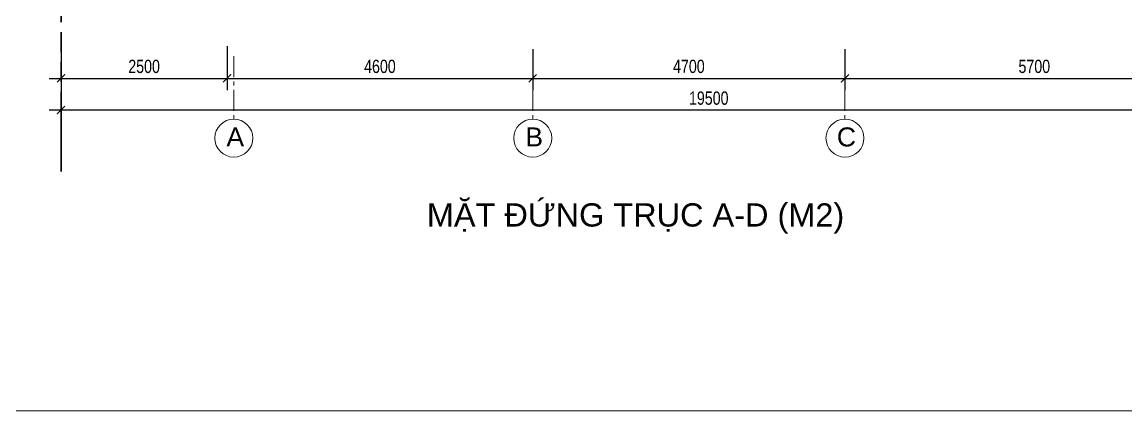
# Model space of a CAD drawing. Header units: millimetres. Extents: x -78046 to 260989, y -99288 to 158505.
# Drawn here: x 234476 to 251093, y -73107 to -67250 of the extents above; entities that cross this region are included whole.
import ezdxf
from ezdxf.enums import TextEntityAlignment as Align

# ---------------------------------------------------------------- set-up
doc = ezdxf.new("R2010")
doc.units = ezdxf.units.MM
doc.header["$LTSCALE"] = 100
doc.header["$PDMODE"] = 98
doc.linetypes.add('ACAD_ISO09W100', pattern=[45, 24, -3, 6, -3, 6, -3])
doc.linetypes.add('CENTER', pattern=[50.8, 31.75, -6.35, 6.35, -6.35])
doc.layers.get('Defpoints').update_dxf_attribs({"lineweight": 13})
for name, color, linetype, lineweight in [('-CENTER', 143, 'CENTER', 13), ('-DIM', 9, 'Continuous', 13), ('-KH', 143, 'Continuous', 13), ('-LINE1', 7, 'Continuous', 18), ('-TEXT', 7, 'Continuous', 15), ('ranh gioi lo dat', 240, 'ACAD_ISO09W100', 30)]:
    doc.layers.add(name, color=color, linetype=linetype, lineweight=lineweight)
doc.styles.add('1', font='arial.ttf')
doc.styles.add('AVANH', font='VHAVAN_2.TTF', dxfattribs={"width": 0.8})
doc.styles.get("Standard").update_dxf_attribs({"font": 'arial.ttf'})
doc.dimstyles.new('C_100A3', dxfattribs={"dimscale": 100, "dimtxt": 2.5, "dimasz": 1.2, "dimexe": 1.8, "dimexo": 0, "dimgap": 0.75, "dimtad": 1, "dimdec": 0, "dimzin": 0, "dimdsep": 46, "dimtxsty": 'AVANH', "dimblk": 'ARCHTICK', "dimcen": 0, "dimdle": 1.8, "dimclrd": 256, "dimclre": 256, "dimclrt": 7, "dimadec": 0, "dimazin": 0, "dimtfac": 0.0001, "dimtdec": 0, "dimtix": 1, "dimtmove": 2, "dimatfit": 3, "dimldrblk": 'ARCHTICK', "dimfxl": 1.8, "dimtolj": 1, "dimtzin": 0, "dimarcsym": 0})

# ---------------------------------------------------------------- blocks, each defined once
blk = doc.blocks.new('_ARCHTICK')
at = {"const_width": 0.15}
blk.add_lwpolyline([(-0.5, -0.5), (0.5, 0.5)], dxfattribs=at)
blk = doc.blocks.new('*D205')
at = {"layer": '-DIM', "lineweight": -2, "transparency": 16777216}
for p, q in [((235063, -67611), (235063, -68278)), ((237563, -67611), (237563, -68278)), ((234883, -68098), (237743, -68098))]:
    blk.add_line(p, q, dxfattribs=at)
at = {"layer": 'Defpoints', "color": 0, "transparency": 16777216}
for p in [(235063, -67611), (237563, -67611), (237563, -68098)]:
    blk.add_point(p, dxfattribs=at)
at = {"layer": '-DIM', "lineweight": -2, "transparency": 16777216, "xscale": 120, "yscale": 120, "zscale": 120, "rotation": 180}
blk.add_blockref('_ARCHTICK', (235063, -68098), dxfattribs=at)
at = {"layer": '-DIM', "lineweight": -2, "transparency": 16777216, "xscale": 120, "yscale": 120, "zscale": 120}
blk.add_blockref('_ARCHTICK', (237563, -68098), dxfattribs=at)
at = {"layer": '-DIM', "color": 7, "transparency": 16777216, "insert": (236313, -67919), "char_height": 200, "attachment_point": 5, "style": 'AVANH'}
blk.add_mtext('\\A1;2500', dxfattribs=at)
blk = doc.blocks.new('*D371')
at = {"layer": '-DIM', "lineweight": -2, "transparency": 16777216}
for p, q in [((235063, -67611), (235063, -68756)), ((254563, -67657), (254563, -68756)), ((254743, -68576), (234883, -68576))]:
    blk.add_line(p, q, dxfattribs=at)
at = {"layer": 'Defpoints', "color": 0, "transparency": 16777216}
for p in [(235063, -67611), (254563, -67657), (235063, -68576)]:
    blk.add_point(p, dxfattribs=at)
at = {"layer": '-DIM', "lineweight": -2, "transparency": 16777216, "xscale": 120, "yscale": 120, "zscale": 120, "rotation": 180}
blk.add_blockref('_ARCHTICK', (235063, -68576), dxfattribs=at)
at = {"layer": '-DIM', "lineweight": -2, "transparency": 16777216, "xscale": 120, "yscale": 120, "zscale": 120}
blk.add_blockref('_ARCHTICK', (254563, -68576), dxfattribs=at)
at = {"layer": '-DIM', "color": 7, "transparency": 16777216, "insert": (244813, -68397), "char_height": 200, "attachment_point": 5, "style": 'AVANH'}
blk.add_mtext('\\A1;19500', dxfattribs=at)
blk = doc.blocks.new('*D372')
at = {"layer": '-DIM', "lineweight": -2, "transparency": 16777216}
for p, q in [((237563, -67657), (237563, -68278)), ((242163, -67657), (242163, -68278)), ((237383, -68098), (242343, -68098))]:
    blk.add_line(p, q, dxfattribs=at)
at = {"layer": 'Defpoints', "color": 0, "transparency": 16777216}
for p in [(237563, -67657), (242163, -67657), (242163, -68098)]:
    blk.add_point(p, dxfattribs=at)
at = {"layer": '-DIM', "lineweight": -2, "transparency": 16777216, "xscale": 120, "yscale": 120, "zscale": 120, "rotation": 180}
blk.add_blockref('_ARCHTICK', (237563, -68098), dxfattribs=at)
at = {"layer": '-DIM', "lineweight": -2, "transparency": 16777216, "xscale": 120, "yscale": 120, "zscale": 120}
blk.add_blockref('_ARCHTICK', (242163, -68098), dxfattribs=at)
at = {"layer": '-DIM', "color": 7, "transparency": 16777216, "insert": (239863, -67919), "char_height": 200, "attachment_point": 5, "style": 'AVANH'}
blk.add_mtext('\\A1;4600', dxfattribs=at)
blk = doc.blocks.new('*D373')
at = {"layer": '-DIM', "lineweight": -2, "transparency": 16777216}
for p, q in [((242163, -67657), (242163, -68278)), ((246864, -67657), (246864, -68278)), ((241983, -68098), (247044, -68098))]:
    blk.add_line(p, q, dxfattribs=at)
at = {"layer": 'Defpoints', "color": 0, "transparency": 16777216}
for p in [(242163, -67657), (246864, -67657), (246864, -68098)]:
    blk.add_point(p, dxfattribs=at)
at = {"layer": '-DIM', "lineweight": -2, "transparency": 16777216, "xscale": 120, "yscale": 120, "zscale": 120, "rotation": 180}
blk.add_blockref('_ARCHTICK', (242163, -68098), dxfattribs=at)
at = {"layer": '-DIM', "lineweight": -2, "transparency": 16777216, "xscale": 120, "yscale": 120, "zscale": 120}
blk.add_blockref('_ARCHTICK', (246864, -68098), dxfattribs=at)
at = {"layer": '-DIM', "color": 7, "transparency": 16777216, "insert": (244514, -67919), "char_height": 200, "attachment_point": 5, "style": 'AVANH'}
blk.add_mtext('\\A1;4700', dxfattribs=at)
blk = doc.blocks.new('*D374')
at = {"layer": '-DIM', "lineweight": -2, "transparency": 16777216}
for p, q in [((246864, -67657), (246864, -68278)), ((252564, -67657), (252564, -68278)), ((246684, -68098), (252744, -68098))]:
    blk.add_line(p, q, dxfattribs=at)
at = {"layer": 'Defpoints', "color": 0, "transparency": 16777216}
for p in [(246864, -67657), (252564, -67657), (252564, -68098)]:
    blk.add_point(p, dxfattribs=at)
at = {"layer": '-DIM', "lineweight": -2, "transparency": 16777216, "xscale": 120, "yscale": 120, "zscale": 120, "rotation": 180}
blk.add_blockref('_ARCHTICK', (246864, -68098), dxfattribs=at)
at = {"layer": '-DIM', "lineweight": -2, "transparency": 16777216, "xscale": 120, "yscale": 120, "zscale": 120}
blk.add_blockref('_ARCHTICK', (252564, -68098), dxfattribs=at)
at = {"layer": '-DIM', "color": 7, "transparency": 16777216, "insert": (249714, -67919), "char_height": 200, "attachment_point": 5, "style": 'AVANH'}
blk.add_mtext('\\A1;5700', dxfattribs=at)

msp = doc.modelspace()

# ---------------------------------------------------------------- linework, layer by layer
at = {"layer": '-CENTER', "ltscale": 0.1}
for p, q in [((237663.8, -67763.1), (237663.8, -68712)), ((242163.5, -67763.1), (242163.5, -68712)), ((246863.9, -67763.1), (246863.9, -68712))]:
    msp.add_line(p, q, dxfattribs=at)
at = {"layer": '-KH'}
for centre in [(237663.8, -68998.3), (242163.5, -68998.3), (246863.9, -68998.3)]:
    msp.add_circle(centre, 286.3, dxfattribs=at)
at = {"layer": '-LINE1'}
msp.add_lwpolyline([(221089.3, -73106.9), (260989.3, -73106.9), (260989.3, -44891.9), (221089.3, -44891.9)], close=True, dxfattribs=at)
at = {"layer": 'ranh gioi lo dat', "ltscale": 0.5}
msp.add_line((235063.2, -69501.7), (235063.2, -48518.2), dxfattribs=at)

# ---------------------------------------------------------------- texts
at = {"layer": '-TEXT', "color": 2, "style": '1'}
for s, p in [('A', (237685.7, -68980.2)), ('B', (242185.3, -68980.2)), ('C', (246885.7, -68980.2))]:
    msp.add_text(s, height=286.3, dxfattribs=at).set_placement(p, align=Align.MIDDLE_CENTER)
at = {"layer": '-TEXT', "color": 4}
msp.add_text('MẶT ĐỨNG TRỤC A-D (M2)', height=350, dxfattribs=at).set_placement((243711.1, -70329.9), align=Align.CENTER)

# ---------------------------------------------------------------- dimensions: what is measured, and where the dimension line sits
at = {"layer": '-DIM'}
for base, p1, p2, picture, middle in [((237563.3, -68097.8), (235063.2, -67610.9), (237563.3, -67610.9), '*D205', (236313.2, -67919.4)), ((246863.9, -68097.8), (242163.5, -67657.2), (246863.9, -67657.2), '*D373', (244513.7, -67919.4)), ((252563.8, -68097.8), (246863.9, -67657.2), (252563.8, -67657.2), '*D374', (249713.8, -67919.4))]:
    dim = msp.add_linear_dim(base=base, p1=p1, p2=p2, dimstyle='C_100A3', override={"dimtxt": 2}, dxfattribs=at)
    dim.commit()
    dim.dimension.update_dxf_attribs({"geometry": picture, "text_midpoint": middle})
for base, p1, p2, picture, middle in [((235063.2, -68575.9), (254563.3, -67657.2), (235063.2, -67610.9), '*D371', (244813.3, -68397.4)), ((242163.5, -68097.8), (237563.3, -67657.2), (242163.5, -67657.2), '*D372', (239863.4, -67919.4))]:
    dim = msp.add_linear_dim(base=base, p1=p1, p2=p2, angle=180, dimstyle='C_100A3', override={"dimtxt": 2}, dxfattribs=at)
    dim.commit()
    dim.dimension.update_dxf_attribs({"geometry": picture, "text_midpoint": middle})

doc.saveas('drawing.dxf')
